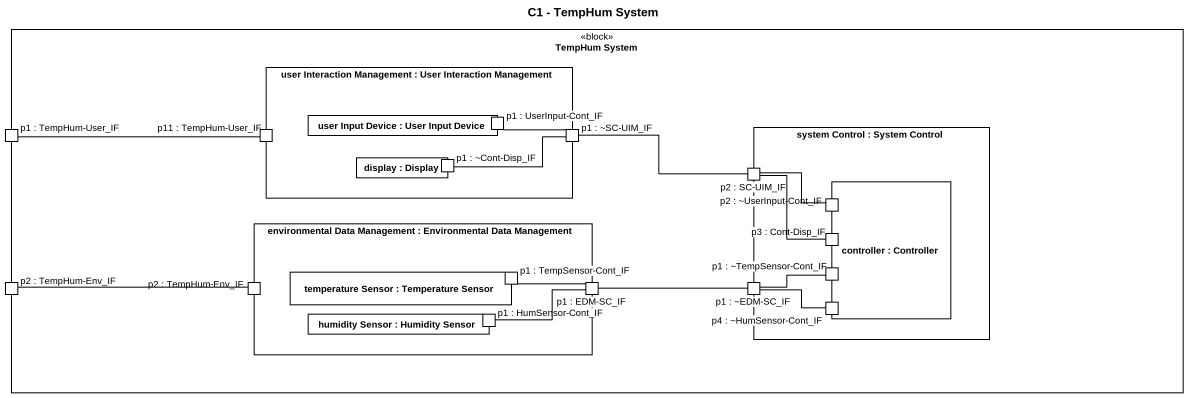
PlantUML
@startuml
title C1 - TempHum System
rectangle "TempHum System" as TempHum_System <<block>> {
  rectangle "user Interaction Management : User Interaction Management" as user_Interaction_Management {
    rectangle "user Input Device : User Input Device" as user_Input_Device {
      port "p1 : UserInput-Cont_IF" as p1_UserInput_Cont_IF
    }
    port "p11 : TempHum-User_IF" as p11_TempHum_User_IF
    rectangle "display : Display" as display {
      port "p1 : ~Cont-Disp_IF" as p1_Cont_Disp_IF
    }
    port "p1 : ~SC-UIM_IF" as p1_SC_UIM_IF
  }
  port "p1 : TempHum-User_IF" as p1_TempHum_User_IF
  rectangle "system Control : System Control" as system_Control {
    port "p2 : SC-UIM_IF" as p2_SC_UIM_IF
    rectangle "controller : Controller" as controller {
      port "p2 : ~UserInput-Cont_IF" as p2_UserInput_Cont_IF
      port "p3 : Cont-Disp_IF" as p3_Cont_Disp_IF
      port "p1 : ~TempSensor-Cont_IF" as p1_TempSensor_Cont_IF_2
      port "p4 : ~HumSensor-Cont_IF" as p4_HumSensor_Cont_IF
    }
    port "p1 : ~EDM-SC_IF" as p1_EDM_SC_IF_2
  }
  rectangle "environmental Data Management : Environmental Data Management" as environmental_Data {
    rectangle "temperature Sensor : Temperature Sensor" as temperature_Sensor {
      port "p1 : TempSensor-Cont_IF" as p1_TempSensor_Cont_IF
    }
    port "p2 : TempHum-Env_IF" as p2_TempHum_Env_IF_2
    rectangle "humidity Sensor : Humidity Sensor" as humidity_Sensor {
      port "p1 : HumSensor-Cont_IF" as p1_HumSensor_Cont_IF
    }
    port "p1 : EDM-SC_IF" as p1_EDM_SC_IF
  }
  port "p2 : TempHum-Env_IF" as p2_TempHum_Env_IF
}
p1_UserInput_Cont_IF -right- p1_SC_UIM_IF
p1_TempHum_User_IF -right- p11_TempHum_User_IF
p1_Cont_Disp_IF -right- p1_SC_UIM_IF
p1_SC_UIM_IF -right- p2_SC_UIM_IF
p2_SC_UIM_IF -right- p2_UserInput_Cont_IF
p3_Cont_Disp_IF -up- p2_SC_UIM_IF
p2_TempHum_Env_IF -right- p2_TempHum_Env_IF_2
p1_EDM_SC_IF -left- p1_TempSensor_Cont_IF
p1_EDM_SC_IF -left- p1_HumSensor_Cont_IF
p1_EDM_SC_IF_2 -right- p1_TempSensor_Cont_IF_2
p1_EDM_SC_IF_2 -left- p1_EDM_SC_IF
p4_HumSensor_Cont_IF -left- p1_EDM_SC_IF_2
@enduml
